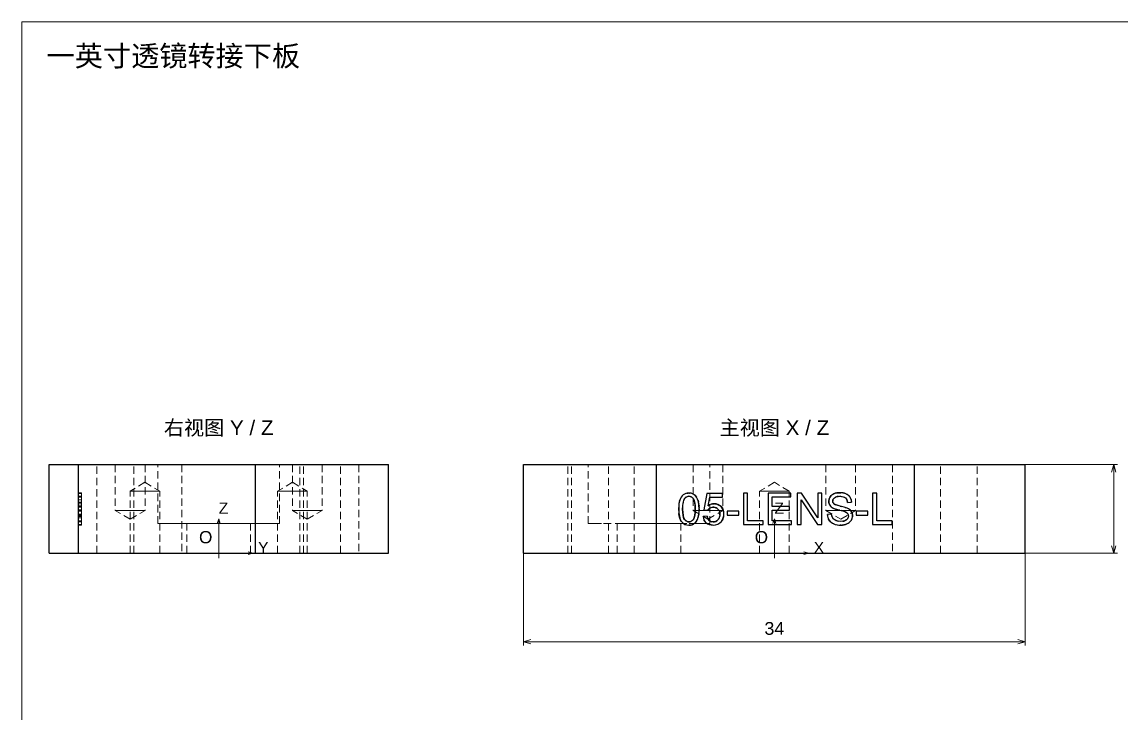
# Paper-space layout '01_三视图' of a CAD drawing. Header units: millimetres. Extents: x 8 to 450, y 8 to 289.
# Drawn here: x 8 to 231.5, y 148.5 to 289 of the extents above; entities that cross this region are included whole.
import ezdxf
from ezdxf.enums import TextEntityAlignment as Align

# ---------------------------------------------------------------- set-up
doc = ezdxf.new("R2010")
doc.units = ezdxf.units.MM
doc.linetypes.add('WP_HIDDEN', pattern=[2.3, 1.5, -0.8])
for name, color, linetype, lineweight in [('ANNOTATIONS', 7, 'CONTINUOUS', 18), ('HIDDEN', 7, 'WP_HIDDEN', 13), ('VISIBLE', 7, 'CONTINUOUS', 25)]:
    doc.layers.add(name, color=color, linetype=linetype, lineweight=lineweight)
doc.styles.add('CJK', font='Arial Unicode.ttf')

psp = doc.layouts.new('01_三视图')

# ---------------------------------------------------------------- linework, layer by layer
at = {"layer": 'ANNOTATIONS'}
for p, q in [((412, 289), (8, 289)), ((8, 289), (8, 8)), ((212, 199), (230.8, 199)), ((230, 199), (229.58, 197.5)), ((230, 181), (230, 199)), ((230, 199), (230.42, 197.5)), ((48, 188), (47.72, 187)), ((48, 181), (48, 188)), ((48, 188), (48.28, 187)), ((161, 188), (160.72, 187)), ((161, 181), (161, 188)), ((161, 188), (161.28, 187)), ((48, 180), (48, 182)), ((55, 181), (54, 181.28)), ((161, 180), (161, 182)), ((168, 181), (167, 181.28)), ((230, 181), (229.58, 182.5)), ((230, 181), (230.42, 182.5)), ((47, 181), (49, 181)), ((48, 181), (55, 181)), ((55, 181), (54, 180.72)), ((110, 181), (110, 162.2)), ((160, 181), (162, 181)), ((161, 181), (168, 181)), ((168, 181), (167, 180.72)), ((212, 181), (212, 162.2)), ((212, 181), (230.8, 181)), ((110, 163), (111.5, 163.42)), ((212, 163), (210.5, 163.42)), ((110, 163), (212, 163)), ((110, 163), (111.5, 162.58)), ((212, 163), (210.5, 162.58))]:
    psp.add_line(p, q, dxfattribs=at)
at = {"layer": 'HIDDEN'}
for points in [[(13.5, 199), (40.5, 199)], [(30.75, 199), (30.66, 199), (30.38, 199), (29.93, 199), (29.34, 199), (28.63, 199), (27.83, 199), (27, 199), (26.17, 199), (25.37, 199), (24.66, 199), (24.07, 199), (23.62, 199), (23.34, 199), (23.25, 199)], [(23.25, 199), (23.27, 199), (23.34, 199), (23.46, 199), (23.62, 199), (23.82, 199), (24.07, 199), (24.35, 199), (24.66, 199), (25, 199), (25.37, 199), (25.76, 199), (26.17, 199), (26.58, 199), (27, 199)], [(23.25, 181), (23.25, 199)], [(33.02, 199), (32.94, 199), (32.72, 199), (32.36, 199), (31.88, 199), (31.31, 199), (30.67, 199), (30, 199), (29.33, 199), (28.69, 199), (28.12, 199), (27.64, 199), (27.28, 199), (27.06, 199), (26.98, 199)], [(26.98, 199), (27, 199), (27.06, 199), (27.15, 199), (27.28, 199), (27.45, 199), (27.64, 199), (27.87, 199), (28.12, 199), (28.4, 199), (28.69, 199), (29, 199), (29.33, 199), (29.66, 199), (30, 199)], [(26.98, 199), (26.98, 189.7)], [(27, 199), (27.42, 199), (27.83, 199), (28.24, 199), (28.63, 199), (29, 199), (29.34, 199), (29.65, 199), (29.93, 199), (30.18, 199), (30.38, 199), (30.54, 199), (30.66, 199), (30.73, 199), (30.75, 199)], [(30, 199), (30.34, 199), (30.67, 199), (31, 199), (31.31, 199), (31.6, 199), (31.88, 199), (32.13, 199), (32.36, 199), (32.55, 199), (32.72, 199), (32.85, 199), (32.94, 199), (33, 199), (33.02, 199)], [(30.75, 181), (30.75, 199)], [(33.02, 199), (33.02, 189.7)], [(35.62, 199), (35.7, 199), (35.94, 199), (36.32, 199), (36.85, 199), (37.52, 199), (38.32, 199), (39.25, 199), (40.28, 199), (41.42, 199), (42.63, 199), (43.91, 199), (45.25, 199), (46.61, 199), (48, 199)], [(35.62, 187), (35.62, 199)], [(60.38, 199), (60.06, 199), (59.15, 199), (57.68, 199), (55.72, 199), (53.37, 199), (50.75, 199), (48, 199), (45.25, 199), (42.63, 199), (40.28, 199), (38.32, 199), (36.85, 199), (35.94, 199), (35.62, 199)], [(40.5, 199), (64.5, 199)], [(40.5, 199), (40.5, 181)], [(48, 199), (49.39, 199), (50.75, 199), (52.09, 199), (53.37, 199), (54.58, 199), (55.72, 199), (56.75, 199), (57.68, 199), (58.48, 199), (59.15, 199), (59.68, 199), (60.06, 199), (60.3, 199), (60.38, 199)], [(60.38, 187), (60.38, 199)], [(69.02, 199), (68.94, 199), (68.72, 199), (68.36, 199), (67.88, 199), (67.31, 199), (66.67, 199), (66, 199), (65.33, 199), (64.69, 199), (64.12, 199), (63.64, 199), (63.28, 199), (63.06, 199), (62.98, 199)], [(62.98, 199), (63, 199), (63.06, 199), (63.15, 199), (63.28, 199), (63.45, 199), (63.64, 199), (63.87, 199), (64.12, 199), (64.4, 199), (64.69, 199), (65, 199), (65.33, 199), (65.66, 199), (66, 199)], [(62.98, 199), (62.98, 189.7)], [(64.5, 199), (76.5, 199)], [(64.5, 181), (64.5, 199)], [(72.75, 199), (72.66, 199), (72.38, 199), (71.93, 199), (71.34, 199), (70.63, 199), (69.83, 199), (69, 199), (68.17, 199), (67.37, 199), (66.66, 199), (66.07, 199), (65.62, 199), (65.34, 199), (65.25, 199)], [(65.25, 199), (65.27, 199), (65.34, 199), (65.46, 199), (65.62, 199), (65.82, 199), (66.07, 199), (66.35, 199), (66.66, 199), (67, 199), (67.37, 199), (67.76, 199), (68.17, 199), (68.58, 199), (69, 199)], [(65.25, 181), (65.25, 199)], [(66, 199), (66.34, 199), (66.67, 199), (67, 199), (67.31, 199), (67.6, 199), (67.88, 199), (68.13, 199), (68.36, 199), (68.55, 199), (68.72, 199), (68.85, 199), (68.94, 199), (69, 199), (69.02, 199)], [(69, 199), (69.42, 199), (69.83, 199), (70.24, 199), (70.63, 199), (71, 199), (71.34, 199), (71.65, 199), (71.93, 199), (72.18, 199), (72.38, 199), (72.54, 199), (72.66, 199), (72.73, 199), (72.75, 199)], [(69.02, 199), (69.02, 189.7)], [(72.75, 181), (72.75, 199)], [(76.5, 199), (82.5, 199)], [(76.5, 199), (76.5, 181)], [(110, 199), (119, 199)], [(119, 199), (132.5, 199)], [(119, 181), (119, 199)], [(127.25, 199), (127.16, 199), (126.88, 199), (126.43, 199), (125.84, 199), (125.13, 199), (124.33, 199), (123.5, 199), (122.67, 199), (121.87, 199), (121.16, 199), (120.57, 199), (120.12, 199), (119.84, 199), (119.75, 199)], [(119.75, 181), (119.75, 199)], [(147.88, 199), (147.56, 199), (146.65, 199), (145.18, 199), (143.22, 199), (140.87, 199), (138.25, 199), (135.5, 199), (132.75, 199), (130.13, 199), (127.78, 199), (125.82, 199), (124.35, 199), (123.44, 199), (123.12, 199)], [(123.12, 187), (123.12, 199)], [(127.25, 181), (127.25, 199)], [(132.5, 199), (185, 199)], [(132.5, 181), (132.5, 199)], [(144.49, 199), (144.56, 199), (144.78, 199), (145.14, 199), (145.62, 199), (146.19, 199), (146.83, 199), (147.5, 199), (148.17, 199), (148.81, 199), (149.38, 199), (149.86, 199), (150.22, 199), (150.44, 199), (150.51, 199)], [(144.49, 199), (144.49, 189.7)], [(147.88, 187), (147.88, 199)], [(150.51, 199), (150.51, 189.7)], [(171.49, 199), (171.56, 199), (171.78, 199), (172.14, 199), (172.62, 199), (173.19, 199), (173.83, 199), (174.5, 199), (175.17, 199), (175.81, 199), (176.38, 199), (176.86, 199), (177.22, 199), (177.44, 199), (177.51, 199)], [(171.49, 199), (171.49, 189.7)], [(177.51, 199), (177.51, 189.7)], [(185, 199), (212, 199)], [(185, 199), (185, 181)], [(202.25, 199), (202.16, 199), (201.88, 199), (201.43, 199), (200.84, 199), (200.13, 199), (199.33, 199), (198.5, 199), (197.67, 199), (196.87, 199), (196.16, 199), (195.57, 199), (195.12, 199), (194.84, 199), (194.75, 199)], [(194.75, 181), (194.75, 199)], [(202.25, 181), (202.25, 199)], [(33, 195.41), (29.98, 193.6)], [(33, 195.41), (36.02, 193.6)], [(63, 195.41), (59.98, 193.6)], [(63, 195.41), (66.02, 193.6)], [(161, 195.41), (157.99, 193.6)], [(164.01, 193.6), (161, 195.41)], [(19.5, 193.07), (19.5, 193.24), (19.5, 193.3)], [(19.5, 193.3), (19.5, 193.25), (19.5, 193.08)], [(19.5, 193.3), (20.1, 193.3)], [(19.5, 193.01), (19.5, 193.17), (19.5, 193.22)], [(19.5, 193.22), (19.5, 193.19), (19.5, 193.12), (19.5, 193.01), (19.5, 192.84)], [(19.5, 193.22), (20.1, 193.22)], [(19.5, 193.19), (19.5, 186.81)], [(19.5, 187.56), (19.5, 193.19)], [(19.5, 192.44), (19.5, 193.19)], [(19.5, 193.19), (19.5, 188.18)], [(19.5, 193.19), (20.1, 193.19)], [(19.5, 192.36), (19.5, 193.1)], [(19.5, 193.1), (19.5, 189.83)], [(19.5, 193.1), (20.1, 193.1)], [(19.5, 193.08), (19.5, 192.82), (19.5, 192.44)], [(19.5, 192.4), (19.5, 192.79), (19.5, 193.07)], [(19.5, 192.41), (19.5, 192.76), (19.5, 193.01)], [(19.5, 192.84), (19.5, 192.63), (19.5, 192.39), (19.5, 192.1), (19.5, 191.78)], [(19.5, 192.57), (19.5, 192.54), (19.5, 192.44), (19.5, 192.28), (19.5, 192.05)], [(19.5, 192.57), (20.1, 192.57)], [(19.5, 192.11), (19.5, 192.31), (19.5, 192.45), (19.5, 192.54), (19.5, 192.57)], [(19.5, 192.27), (19.5, 192.4), (19.5, 192.49), (19.5, 192.54), (19.5, 192.56)], [(19.5, 192.56), (19.5, 192.54), (19.5, 192.48), (19.5, 192.38), (19.5, 192.25)], [(19.5, 192.56), (20.1, 192.56)], [(19.5, 190.48), (19.5, 192.44)], [(19.5, 192.44), (19.5, 192.01), (19.5, 191.54)], [(19.5, 192.44), (20.1, 192.44)], [(19.5, 191.46), (19.5, 191.98), (19.5, 192.41)], [(19.5, 191.39), (19.5, 191.92), (19.5, 192.4)], [(19.5, 190.64), (19.5, 192.36)], [(19.5, 192.36), (20.1, 192.36)], [(19.5, 191.6), (19.5, 191.97), (19.5, 192.27)], [(19.5, 192.25), (19.5, 192.07), (19.5, 191.86), (19.5, 191.61), (19.5, 191.33)], [(20.1, 193.08), (20.1, 193.25), (20.1, 193.3)], [(20.1, 193.3), (20.1, 193.24), (20.1, 193.07)], [(20.1, 192.84), (20.1, 193.01), (20.1, 193.12), (20.1, 193.19), (20.1, 193.22)], [(20.1, 193.22), (20.1, 193.17), (20.1, 193.01)], [(20.1, 186.81), (20.1, 193.19)], [(20.1, 193.19), (20.1, 187.56)], [(20.1, 193.19), (20.1, 192.44)], [(20.1, 193.19), (20.1, 188.18)], [(20.1, 189.83), (20.1, 193.1)], [(20.1, 193.1), (20.1, 192.36)], [(20.1, 192.44), (20.1, 192.81), (20.1, 193.08)], [(20.1, 193.07), (20.1, 192.79), (20.1, 192.4)], [(20.1, 193.01), (20.1, 192.76), (20.1, 192.41)], [(20.1, 191.78), (20.1, 192.1), (20.1, 192.39), (20.1, 192.64), (20.1, 192.84)], [(20.1, 192.05), (20.1, 192.28), (20.1, 192.44), (20.1, 192.54), (20.1, 192.57)], [(20.1, 192.57), (20.1, 192.54), (20.1, 192.45), (20.1, 192.31), (20.1, 192.11)], [(20.1, 192.25), (20.1, 192.38), (20.1, 192.48), (20.1, 192.54), (20.1, 192.56)], [(20.1, 192.56), (20.1, 192.54), (20.1, 192.49), (20.1, 192.4), (20.1, 192.27)], [(20.1, 192.44), (20.1, 190.48)], [(20.1, 191.54), (20.1, 192.01), (20.1, 192.44)], [(20.1, 192.41), (20.1, 191.98), (20.1, 191.46)], [(20.1, 192.4), (20.1, 191.93), (20.1, 191.39)], [(20.1, 192.36), (20.1, 190.64)], [(20.1, 192.27), (20.1, 191.97), (20.1, 191.6)], [(20.1, 191.33), (20.1, 191.62), (20.1, 191.86), (20.1, 192.07), (20.1, 192.25)], [(29.98, 193.6), (30, 193.6), (30.06, 193.6), (30.15, 193.6), (30.28, 193.6), (30.45, 193.6), (30.64, 193.6), (30.87, 193.6), (31.12, 193.6), (31.4, 193.6), (31.69, 193.6), (32, 193.6), (32.33, 193.6), (32.66, 193.6), (33, 193.6)], [(29.98, 181), (29.98, 193.6)], [(36.02, 193.6), (35.94, 193.6), (35.72, 193.6), (35.36, 193.6), (34.88, 193.6), (34.31, 193.6), (33.67, 193.6), (33, 193.6), (32.33, 193.6), (31.69, 193.6), (31.12, 193.6), (30.64, 193.6), (30.28, 193.6), (30.06, 193.6), (29.98, 193.6)], [(33, 193.6), (33.34, 193.6), (33.67, 193.6), (34, 193.6), (34.31, 193.6), (34.6, 193.6), (34.88, 193.6), (35.13, 193.6), (35.36, 193.6), (35.55, 193.6), (35.72, 193.6), (35.85, 193.6), (35.94, 193.6), (36, 193.6), (36.02, 193.6)], [(36.02, 181), (36.02, 193.6)], [(66.02, 193.6), (65.94, 193.6), (65.72, 193.6), (65.36, 193.6), (64.88, 193.6), (64.31, 193.6), (63.67, 193.6), (63, 193.6), (62.33, 193.6), (61.69, 193.6), (61.12, 193.6), (60.64, 193.6), (60.28, 193.6), (60.06, 193.6), (59.98, 193.6)], [(59.98, 193.6), (60, 193.6), (60.06, 193.6), (60.15, 193.6), (60.28, 193.6), (60.45, 193.6), (60.64, 193.6), (60.87, 193.6), (61.12, 193.6), (61.4, 193.6), (61.69, 193.6), (62, 193.6), (62.33, 193.6), (62.66, 193.6), (63, 193.6)], [(59.98, 181), (59.98, 193.6)], [(63, 193.6), (63.34, 193.6), (63.67, 193.6), (64, 193.6), (64.31, 193.6), (64.6, 193.6), (64.88, 193.6), (65.13, 193.6), (65.36, 193.6), (65.55, 193.6), (65.72, 193.6), (65.85, 193.6), (65.94, 193.6), (66, 193.6), (66.02, 193.6)], [(66.02, 181), (66.02, 193.6)], [(141.82, 191.9), (142.04, 192.36)], [(142.06, 192.38), (142.25, 192.63), (142.47, 192.84)], [(142.47, 192.84), (142.8, 193.05), (143.19, 193.18)], [(143.38, 192.54), (143.08, 192.43), (142.82, 192.21)], [(143.35, 193.2), (143.42, 193.21)], [(143.5, 193.21), (143.62, 193.22)], [(143.62, 193.22), (143.76, 193.21)], [(143.78, 193.21), (143.87, 193.2)], [(144.46, 192.15), (144.17, 192.4), (144.02, 192.49), (143.85, 192.54)], [(143.87, 193.2), (144.21, 193.14), (144.52, 193.01)], [(144.52, 193.01), (144.72, 192.89)], [(144.77, 192.85), (144.98, 192.65)], [(145.16, 192.41), (145.41, 191.94)], [(164.01, 193.6), (163.94, 193.6), (163.72, 193.6), (163.36, 193.6), (162.88, 193.6), (162.31, 193.6), (161.67, 193.6), (161, 193.6), (160.33, 193.6), (159.69, 193.6), (159.12, 193.6), (158.64, 193.6), (158.28, 193.6), (158.06, 193.6), (157.99, 193.6)], [(157.99, 181), (157.99, 193.6)], [(164.01, 181), (164.01, 193.6)], [(172.58, 192.75), (172.9, 192.98)], [(172.98, 193.02), (173.12, 193.08)], [(173.21, 192.27), (173.01, 192.07)], [(173.43, 192.41), (173.21, 192.27)], [(173.78, 192.51), (173.51, 192.44)], [(174.33, 192.56), (174.02, 192.54)], [(175.44, 192.25), (175.26, 192.37), (175.04, 192.46), (174.79, 192.52), (174.51, 192.55)], [(174.53, 193.29), (174.94, 193.25)], [(175.02, 193.23), (175.54, 193.07)], [(175.8, 191.7), (175.66, 192.01), (175.44, 192.25)], [(175.54, 193.07), (175.66, 193.02)], [(175.77, 192.96), (176.13, 192.7)], [(176.13, 192.7), (176.38, 192.4)], [(176.38, 192.4), (176.57, 192.03)], [(19.5, 189.96), (19.5, 190.61), (19.5, 191.2), (19.5, 191.71), (19.5, 191.93), (19.5, 192.11)], [(19.5, 192.05), (19.5, 191.88), (19.5, 191.68), (19.5, 191.19), (19.5, 190.6), (19.5, 189.96)], [(19.5, 186.81), (19.5, 191.82)], [(19.5, 191.82), (20.1, 191.82)], [(19.5, 191.78), (19.5, 191.39), (19.5, 190.95), (19.5, 190.47), (19.5, 189.96)], [(19.5, 191.03), (19.5, 191.28), (19.5, 191.6)], [(19.5, 191.54), (19.5, 191.12), (19.5, 190.75)], [(19.5, 189.96), (19.5, 190.39), (19.5, 190.79), (19.5, 191.15), (19.5, 191.46)], [(19.5, 191.33), (19.5, 191.39)], [(19.5, 191.39), (20.1, 191.39)], [(19.5, 191.33), (20.1, 191.33)], [(19.5, 190.46), (19.5, 190.71), (19.5, 190.9), (19.5, 191), (19.5, 191.04)], [(19.5, 191.04), (19.5, 191.02), (19.5, 190.94), (19.5, 190.81), (19.5, 190.64)], [(19.5, 191.04), (20.1, 191.04)], [(19.5, 190.58), (19.5, 191.03)], [(19.5, 190.75), (19.5, 190.42), (19.5, 190.15)], [(19.5, 190.64), (20.1, 190.64)], [(19.5, 190.17), (19.5, 190.58)], [(19.5, 189.73), (19.5, 190.48)], [(19.5, 190.48), (20.1, 190.48)], [(19.5, 188.97), (19.5, 189.4), (19.5, 189.79), (19.5, 190.15), (19.5, 190.46)], [(19.5, 190.18), (19.5, 190.31), (19.5, 190.35)], [(19.5, 190.35), (19.5, 190.32), (19.5, 190.25), (19.5, 190.13), (19.5, 189.96)], [(19.5, 190.35), (20.1, 190.35)], [(19.5, 189.73), (19.5, 189.98), (19.5, 190.18)], [(19.5, 189.52), (19.5, 189.88), (19.5, 190.17)], [(19.5, 190.15), (19.5, 189.75)], [(20.1, 192.11), (20.1, 191.95), (20.1, 191.76), (20.1, 191.53), (20.1, 191.28), (20.1, 191), (20.1, 190.68), (20.1, 190.33), (20.1, 189.96)], [(20.1, 189.96), (20.1, 190.33), (20.1, 190.68), (20.1, 190.99), (20.1, 191.27), (20.1, 191.51), (20.1, 191.73), (20.1, 191.9), (20.1, 192.05)], [(20.1, 186.81), (20.1, 191.82)], [(20.1, 189.96), (20.1, 190.49), (20.1, 190.98), (20.1, 191.41), (20.1, 191.78)], [(20.1, 191.6), (20.1, 191.28), (20.1, 191.03)], [(20.1, 190.75), (20.1, 191.12), (20.1, 191.54)], [(20.1, 191.46), (20.1, 191.16), (20.1, 190.81), (20.1, 190.41), (20.1, 189.96)], [(20.1, 191.39), (20.1, 191.33)], [(20.1, 190.64), (20.1, 190.82), (20.1, 190.94), (20.1, 191.02), (20.1, 191.04)], [(20.1, 191.04), (20.1, 191), (20.1, 190.9), (20.1, 190.71), (20.1, 190.46)], [(20.1, 191.03), (20.1, 190.58)], [(20.1, 190.15), (20.1, 190.42), (20.1, 190.75)], [(20.1, 190.58), (20.1, 190.17)], [(20.1, 190.48), (20.1, 189.73)], [(20.1, 190.46), (20.1, 190.15), (20.1, 189.8), (20.1, 189.41), (20.1, 188.97)], [(20.1, 189.96), (20.1, 190.13), (20.1, 190.25), (20.1, 190.32), (20.1, 190.35)], [(20.1, 190.35), (20.1, 190.31), (20.1, 190.18)], [(20.1, 190.18), (20.1, 189.98), (20.1, 189.73)], [(20.1, 190.17), (20.1, 189.88), (20.1, 189.52)], [(20.1, 189.75), (20.1, 190.15)], [(141.55, 190.3), (141.63, 191.18)], [(141.64, 191.26), (141.74, 191.66)], [(142.44, 191.23), (142.38, 190.8), (142.35, 190.32)], [(142.64, 191.92), (142.54, 191.66), (142.46, 191.36)], [(145.41, 191.94), (145.49, 191.7)], [(145.59, 191.34), (145.64, 191.06)], [(145.65, 190.97), (145.68, 190.71)], [(145.68, 190.59), (145.69, 190.56)], [(145.69, 190.56), (145.7, 190.3)], [(145.7, 190.12), (145.7, 189.96)], [(147.75, 190.11), (147.59, 189.98)], [(147.75, 190.77), (148, 190.89), (148.25, 190.98)], [(148.42, 190.34), (148.2, 190.31)], [(148.71, 190.34), (148.66, 190.34)], [(148.75, 191.04), (148.87, 191.04)], [(149.98, 190.62), (150.16, 190.46)], [(172.06, 191.73), (172.1, 191.96), (172.18, 192.18)], [(172.19, 190.89), (172.08, 191.22)], [(172.59, 190.39), (172.41, 190.56), (172.27, 190.75)], [(172.69, 190.31), (172.6, 190.38)], [(172.86, 191.6), (172.88, 191.41), (172.94, 191.25)], [(173.01, 192.07), (172.89, 191.83)], [(173.24, 190.03), (172.95, 190.15)], [(173.43, 190.85), (173.84, 190.71), (174.38, 190.58)], [(174.74, 190.49), (175.41, 190.31)], [(175.48, 190.29), (175.79, 190.17)], [(175.79, 190.17), (176.06, 190.03), (176.29, 189.87)], [(176.58, 192), (176.6, 191.94)], [(176.63, 191.81), (176.65, 191.76)], [(176.65, 191.76), (176.65, 191.73)], [(19.5, 189.96), (19.5, 189.2), (19.5, 188.5), (19.5, 187.87), (19.5, 187.6), (19.5, 187.36)], [(19.5, 188.14), (19.5, 188.53), (19.5, 188.97), (19.5, 189.44), (19.5, 189.96)], [(19.5, 189.96), (19.5, 189.75), (19.5, 189.5), (19.5, 189.22), (19.5, 188.9)], [(19.5, 187.86), (19.5, 188.03), (19.5, 188.23), (19.5, 188.73), (19.5, 189.31), (19.5, 189.96)], [(19.5, 189.96), (19.5, 189.31), (19.5, 188.73), (19.5, 188.24), (19.5, 188.03), (19.5, 187.87)], [(19.5, 189.83), (19.5, 189.73)], [(19.5, 189.83), (20.1, 189.83)], [(19.5, 189.75), (19.5, 189.58), (19.5, 189.44)], [(19.5, 187.56), (19.5, 189.73)], [(19.5, 189.73), (20.1, 189.73)], [(19.5, 189.73), (20.1, 189.73)], [(19.5, 188.61), (19.5, 189.09), (19.5, 189.52)], [(19.5, 189.51), (19.5, 188.72)], [(19.5, 189.51), (20.1, 189.51)], [(19.5, 189.44), (19.5, 189.27), (19.5, 189.07)], [(19.5, 189.07), (19.5, 188.82), (19.5, 188.54)], [(19.5, 187.47), (19.5, 187.81), (19.5, 188.17), (19.5, 188.97)], [(19.5, 188.14), (19.5, 188.5), (19.5, 188.93)], [(19.5, 188.93), (19.5, 188.86)], [(19.5, 188.93), (20.1, 188.93)], [(19.5, 188.9), (19.5, 188.57), (19.5, 188.27), (19.5, 188), (19.5, 187.77)], [(19.5, 188.86), (19.5, 188.25), (19.5, 187.71)], [(19.5, 188.86), (20.1, 188.86)], [(19.5, 188.72), (20.1, 188.72)], [(19.5, 187.65), (19.5, 188.12), (19.5, 188.61)], [(19.5, 187.65), (19.5, 187.82), (19.5, 188.03), (19.5, 188.27), (19.5, 188.55)], [(19.5, 188.55), (19.5, 188.48)], [(19.5, 188.55), (20.1, 188.55)], [(19.5, 188.54), (19.5, 188)], [(19.5, 188.48), (19.5, 188.1), (19.5, 187.76), (19.5, 187.45), (19.5, 187.19)], [(19.5, 188.48), (20.1, 188.48)], [(19.5, 188.18), (20.1, 188.18)], [(19.5, 187.08), (19.5, 187.29), (19.5, 187.54), (19.5, 187.82), (19.5, 188.14)], [(19.5, 187.65), (19.5, 187.86), (19.5, 188.14)], [(19.5, 188), (19.5, 187.77), (19.5, 187.6)], [(19.5, 187.87), (19.5, 187.64), (19.5, 187.48), (19.5, 187.38), (19.5, 187.34)], [(19.5, 187.34), (19.5, 187.38), (19.5, 187.48), (19.5, 187.64), (19.5, 187.86)], [(19.5, 187.77), (19.5, 187.58), (19.5, 187.45), (19.5, 187.37), (19.5, 187.34)], [(20.1, 189.96), (20.1, 189.42), (20.1, 188.94), (20.1, 188.52), (20.1, 188.14)], [(20.1, 187.36), (20.1, 187.58), (20.1, 187.82), (20.1, 188.1), (20.1, 188.41), (20.1, 188.75), (20.1, 189.12), (20.1, 189.52), (20.1, 189.96)], [(20.1, 188.9), (20.1, 189.22), (20.1, 189.5), (20.1, 189.75), (20.1, 189.96)], [(20.1, 189.96), (20.1, 189.58), (20.1, 189.24), (20.1, 188.93), (20.1, 188.65), (20.1, 188.4), (20.1, 188.19), (20.1, 188.01), (20.1, 187.86)], [(20.1, 187.87), (20.1, 188.01), (20.1, 188.19), (20.1, 188.41), (20.1, 188.65), (20.1, 188.93), (20.1, 189.24), (20.1, 189.58), (20.1, 189.96)], [(20.1, 189.73), (20.1, 189.83)], [(20.1, 189.44), (20.1, 189.57), (20.1, 189.75)], [(20.1, 189.73), (20.1, 187.56)], [(20.1, 189.52), (20.1, 189.1), (20.1, 188.61)], [(20.1, 188.72), (20.1, 189.51)], [(20.1, 189.07), (20.1, 189.27), (20.1, 189.44)], [(20.1, 188.54), (20.1, 188.82), (20.1, 189.07)], [(20.1, 188.97), (20.1, 188.16), (20.1, 187.47)], [(20.1, 188.93), (20.1, 188.49), (20.1, 188.14)], [(20.1, 188.86), (20.1, 188.93)], [(20.1, 187.77), (20.1, 188), (20.1, 188.27), (20.1, 188.57), (20.1, 188.9)], [(20.1, 187.71), (20.1, 188.25), (20.1, 188.86)], [(20.1, 188.61), (20.1, 187.65)], [(20.1, 188.55), (20.1, 188.27), (20.1, 188.02), (20.1, 187.82), (20.1, 187.65)], [(20.1, 188.48), (20.1, 188.55)], [(20.1, 188), (20.1, 188.54)], [(20.1, 187.19), (20.1, 187.45), (20.1, 187.75), (20.1, 188.1), (20.1, 188.48)], [(20.1, 188.14), (20.1, 187.82), (20.1, 187.53), (20.1, 187.28), (20.1, 187.08)], [(20.1, 188.14), (20.1, 187.87), (20.1, 187.65)], [(20.1, 187.6), (20.1, 187.77), (20.1, 188)], [(20.1, 187.34), (20.1, 187.38), (20.1, 187.47), (20.1, 187.64), (20.1, 187.87)], [(20.1, 187.86), (20.1, 187.64), (20.1, 187.47), (20.1, 187.38), (20.1, 187.34)], [(20.1, 187.34), (20.1, 187.37), (20.1, 187.45), (20.1, 187.58), (20.1, 187.77)], [(33.02, 189.7), (32.94, 189.7), (32.72, 189.7), (32.36, 189.7), (31.88, 189.7), (31.31, 189.7), (30.67, 189.7), (30, 189.7), (29.33, 189.7), (28.69, 189.7), (28.12, 189.7), (27.64, 189.7), (27.28, 189.7), (27.06, 189.7), (26.98, 189.7)], [(26.98, 189.7), (27, 189.7), (27.06, 189.7), (27.15, 189.7), (27.28, 189.7), (27.45, 189.7), (27.64, 189.7), (27.87, 189.7), (28.12, 189.7), (28.4, 189.7), (28.69, 189.7), (29, 189.7), (29.33, 189.7), (29.66, 189.7), (30, 189.7)], [(30, 187.89), (26.98, 189.7)], [(30, 189.7), (30.34, 189.7), (30.67, 189.7), (31, 189.7), (31.31, 189.7), (31.6, 189.7), (31.88, 189.7), (32.13, 189.7), (32.36, 189.7), (32.55, 189.7), (32.72, 189.7), (32.85, 189.7), (32.94, 189.7), (33, 189.7), (33.02, 189.7)], [(30, 187.89), (33.02, 189.7)], [(69.02, 189.7), (68.94, 189.7), (68.72, 189.7), (68.36, 189.7), (67.88, 189.7), (67.31, 189.7), (66.67, 189.7), (66, 189.7), (65.33, 189.7), (64.69, 189.7), (64.12, 189.7), (63.64, 189.7), (63.28, 189.7), (63.06, 189.7), (62.98, 189.7)], [(62.98, 189.7), (63, 189.7), (63.06, 189.7), (63.15, 189.7), (63.28, 189.7), (63.45, 189.7), (63.64, 189.7), (63.87, 189.7), (64.12, 189.7), (64.4, 189.7), (64.69, 189.7), (65, 189.7), (65.33, 189.7), (65.66, 189.7), (66, 189.7)], [(66, 187.89), (62.98, 189.7)], [(66, 189.7), (66.34, 189.7), (66.67, 189.7), (67, 189.7), (67.31, 189.7), (67.6, 189.7), (67.88, 189.7), (68.13, 189.7), (68.36, 189.7), (68.55, 189.7), (68.72, 189.7), (68.85, 189.7), (68.94, 189.7), (69, 189.7), (69.02, 189.7)], [(66, 187.89), (69.02, 189.7)], [(141.59, 189.07), (141.54, 189.7)], [(142.79, 187.77), (143.07, 187.51), (143.22, 187.43), (143.38, 187.37)], [(143.86, 187.37), (144.02, 187.43), (144.18, 187.51), (144.46, 187.77)], [(144.49, 189.7), (144.56, 189.7), (144.78, 189.7), (145.14, 189.7), (145.62, 189.7), (146.19, 189.7), (146.83, 189.7), (147.5, 189.7), (148.17, 189.7), (148.81, 189.7), (149.38, 189.7), (149.86, 189.7), (150.22, 189.7), (150.44, 189.7), (150.51, 189.7)], [(144.49, 189.7), (147.5, 187.89)], [(145.47, 188.14), (145.37, 187.89)], [(145.6, 188.65), (145.51, 188.26)], [(145.67, 189.2), (145.62, 188.79)], [(145.7, 189.67), (145.67, 189.2)], [(146.67, 187.81), (146.56, 188.13), (146.5, 188.48)], [(147.52, 189.91), (147.37, 189.73)], [(147.38, 188.3), (147.46, 188.05), (147.58, 187.84)], [(147.5, 187.89), (150.51, 189.7)], [(149.51, 187.77), (149.67, 187.98), (149.78, 188.22), (149.86, 188.49), (149.9, 188.78)], [(149.89, 189.15), (149.84, 189.38), (149.77, 189.6), (149.66, 189.79), (149.52, 189.96)], [(150.61, 189.74), (150.7, 189.37), (150.73, 188.97)], [(150.73, 188.97), (150.72, 188.69), (150.67, 188.41)], [(171.49, 189.7), (171.56, 189.7), (171.78, 189.7), (172.14, 189.7), (172.62, 189.7), (173.19, 189.7), (173.83, 189.7), (174.5, 189.7), (175.17, 189.7), (175.81, 189.7), (176.38, 189.7), (176.86, 189.7), (177.22, 189.7), (177.44, 189.7), (177.51, 189.7)], [(171.49, 189.7), (174.5, 187.89)], [(172.02, 187.95), (171.92, 188.19), (171.85, 188.45)], [(172.03, 187.92), (172.03, 187.93)], [(172.6, 188.93), (172.64, 188.7)], [(172.67, 188.58), (172.7, 188.46)], [(172.71, 188.45), (172.72, 188.43)], [(172.72, 188.42), (172.74, 188.37)], [(173.03, 187.95), (173.07, 187.91)], [(173.09, 187.89), (173.12, 187.87)], [(173.12, 187.87), (173.13, 187.86)], [(173.17, 187.83), (173.5, 187.65)], [(174.6, 189.65), (174.34, 189.72)], [(174.5, 187.89), (177.51, 189.7)], [(175.23, 189.47), (174.77, 189.61)], [(175.48, 189.37), (175.32, 189.44)], [(175.34, 187.6), (175.63, 187.75)], [(175.68, 189.26), (175.62, 189.3)], [(175.66, 187.77), (175.67, 187.78)], [(175.82, 189.15), (175.8, 189.17)], [(176, 188.9), (175.89, 189.07)], [(175.95, 188.1), (175.99, 188.17)], [(176.02, 188.25), (176.07, 188.54)], [(176.06, 188.66), (176.05, 188.74)], [(176.33, 189.84), (176.62, 189.52)], [(176.62, 189.52), (176.79, 189.17)], [(176.85, 188.26), (176.76, 187.98)], [(176.82, 189.07), (176.87, 188.87)], [(176.87, 188.41), (176.85, 188.3)], [(19.5, 187.71), (19.5, 187.47), (19.5, 187.27), (19.5, 187.09), (19.5, 186.95)], [(19.5, 187.34), (19.5, 187.36), (19.5, 187.42), (19.5, 187.51), (19.5, 187.65)], [(19.5, 186.95), (19.5, 187.25), (19.5, 187.65)], [(19.5, 187.46), (19.5, 187.5), (19.5, 187.65)], [(19.5, 187.6), (19.5, 187.49), (19.5, 187.46)], [(19.5, 186.81), (19.5, 187.56)], [(19.5, 187.56), (20.1, 187.56)], [(19.5, 186.7), (19.5, 186.75), (19.5, 186.89), (19.5, 187.14), (19.5, 187.47)], [(19.5, 187.46), (20.1, 187.46)], [(19.5, 187.36), (19.5, 187.07), (19.5, 186.86), (19.5, 186.74), (19.5, 186.7)], [(19.5, 187.34), (20.1, 187.34)], [(19.5, 187.19), (19.5, 186.97), (19.5, 186.82), (19.5, 186.73), (19.5, 186.7)], [(19.5, 186.7), (19.5, 186.72), (19.5, 186.79), (19.5, 186.91), (19.5, 187.08)], [(19.5, 186.95), (19.5, 186.84), (19.5, 186.76), (19.5, 186.72), (19.5, 186.7)], [(19.5, 186.7), (19.5, 186.72), (19.5, 186.76), (19.5, 186.84), (19.5, 186.95)], [(19.5, 186.81), (20.1, 186.81)], [(19.5, 186.7), (20.1, 186.7)], [(20.1, 186.95), (20.1, 187.09), (20.1, 187.27), (20.1, 187.47), (20.1, 187.71)], [(20.1, 187.65), (20.1, 187.51), (20.1, 187.42), (20.1, 187.36), (20.1, 187.34)], [(20.1, 187.65), (20.1, 187.5), (20.1, 187.46)], [(20.1, 187.65), (20.1, 187.25), (20.1, 186.95)], [(20.1, 187.46), (20.1, 187.49), (20.1, 187.6)], [(20.1, 187.56), (20.1, 186.81)], [(20.1, 187.47), (20.1, 187.14), (20.1, 186.89), (20.1, 186.75), (20.1, 186.7)], [(20.1, 186.7), (20.1, 186.74), (20.1, 186.87), (20.1, 187.07), (20.1, 187.36)], [(20.1, 186.7), (20.1, 186.73), (20.1, 186.82), (20.1, 186.97), (20.1, 187.19)], [(20.1, 187.08), (20.1, 186.91), (20.1, 186.79), (20.1, 186.72), (20.1, 186.7)], [(20.1, 186.95), (20.1, 186.84), (20.1, 186.76), (20.1, 186.72), (20.1, 186.7)], [(20.1, 186.7), (20.1, 186.72), (20.1, 186.76), (20.1, 186.84), (20.1, 186.95)], [(35.62, 187), (35.7, 187), (35.94, 187), (36.32, 187), (36.85, 187), (37.52, 187), (38.32, 187), (39.25, 187), (40.28, 187), (41.42, 187), (42.63, 187), (43.91, 187), (45.25, 187), (46.61, 187), (48, 187)], [(60.38, 187), (60.06, 187), (59.15, 187), (57.68, 187), (55.72, 187), (53.37, 187), (50.75, 187), (48, 187), (45.25, 187), (42.63, 187), (40.28, 187), (38.32, 187), (36.85, 187), (35.94, 187), (35.62, 187)], [(54.45, 187), (54.29, 187), (53.81, 187), (53.04, 187), (52.02, 187), (50.8, 187), (49.44, 187), (48, 187), (46.56, 187), (45.2, 187), (43.98, 187), (42.96, 187), (42.19, 187), (41.71, 187), (41.55, 187)], [(41.55, 187), (41.59, 187), (41.71, 187), (41.91, 187), (42.19, 187), (42.54, 187), (42.96, 187), (43.44, 187), (43.98, 187), (44.57, 187), (45.2, 187), (45.87, 187), (46.56, 187), (47.28, 187), (48, 187)], [(41.55, 181), (41.55, 187)], [(48, 187), (49.39, 187), (50.75, 187), (52.09, 187), (53.37, 187), (54.58, 187), (55.72, 187), (56.75, 187), (57.68, 187), (58.48, 187), (59.15, 187), (59.68, 187), (60.06, 187), (60.3, 187), (60.38, 187)], [(48, 187), (48.72, 187), (49.44, 187), (50.13, 187), (50.8, 187), (51.43, 187), (52.02, 187), (52.56, 187), (53.04, 187), (53.46, 187), (53.81, 187), (54.09, 187), (54.29, 187), (54.41, 187), (54.45, 187)], [(54.45, 181), (54.45, 187)], [(147.88, 187), (147.56, 187), (146.65, 187), (145.18, 187), (143.22, 187), (140.87, 187), (138.25, 187), (135.5, 187), (132.75, 187), (130.13, 187), (127.78, 187), (125.82, 187), (124.35, 187), (123.44, 187), (123.12, 187)], [(141.95, 187), (141.79, 187), (141.31, 187), (140.54, 187), (139.52, 187), (138.3, 187), (136.94, 187), (135.5, 187), (134.06, 187), (132.7, 187), (131.48, 187), (130.46, 187), (129.69, 187), (129.21, 187), (129.05, 187)], [(129.05, 181), (129.05, 187)], [(141.95, 181), (141.95, 187)], [(142.17, 187.36), (142.1, 187.46)], [(143.62, 186.7), (143.19, 186.74), (142.8, 186.87), (142.46, 187.07), (142.17, 187.36)], [(143.98, 186.73), (143.88, 186.71)], [(144.59, 186.94), (144.3, 186.81), (143.98, 186.73)], [(145.07, 187.37), (144.78, 187.08)], [(147.32, 187.04), (147.13, 187.19)], [(148.22, 187.39), (148.55, 187.34)], [(148.55, 186.7), (148.43, 186.7)], [(150.23, 187.47), (149.89, 187.14), (149.5, 186.89), (149.05, 186.75), (148.55, 186.7)], [(172.37, 187.44), (172.31, 187.5)], [(172.75, 187.12), (172.57, 187.25)], [(173.68, 186.77), (173.36, 186.85), (173.07, 186.95)], [(174.38, 186.7), (173.74, 186.76)], [(173.99, 187.5), (174.48, 187.46)], [(174.48, 187.46), (174.92, 187.49)], [(174.69, 186.7), (174.52, 186.7)], [(174.96, 187.5), (175, 187.51)], [(175.07, 187.52), (175.1, 187.53)], [(175.15, 186.76), (175.15, 186.76)], [(175.75, 186.95), (175.47, 186.84)], [(176.18, 187.21), (175.95, 187.05)], [(13.5, 181), (40.5, 181)], [(30.75, 181), (30.66, 181), (30.38, 181), (29.93, 181), (29.34, 181), (28.63, 181), (27.83, 181), (27, 181), (26.17, 181), (25.37, 181), (24.66, 181), (24.07, 181), (23.62, 181), (23.34, 181), (23.25, 181)], [(23.25, 181), (23.27, 181), (23.34, 181), (23.46, 181), (23.62, 181), (23.82, 181), (24.07, 181), (24.35, 181), (24.66, 181), (25, 181), (25.37, 181), (25.76, 181), (26.17, 181), (26.58, 181), (27, 181)], [(27, 181), (27.42, 181), (27.83, 181), (28.24, 181), (28.63, 181), (29, 181), (29.34, 181), (29.65, 181), (29.93, 181), (30.18, 181), (30.38, 181), (30.54, 181), (30.66, 181), (30.73, 181), (30.75, 181)], [(29.98, 181), (30, 181), (30.06, 181), (30.15, 181), (30.28, 181), (30.45, 181), (30.64, 181), (30.87, 181), (31.12, 181), (31.4, 181), (31.69, 181), (32, 181), (32.33, 181), (32.66, 181), (33, 181)], [(36.02, 181), (35.94, 181), (35.72, 181), (35.36, 181), (34.88, 181), (34.31, 181), (33.67, 181), (33, 181), (32.33, 181), (31.69, 181), (31.12, 181), (30.64, 181), (30.28, 181), (30.06, 181), (29.98, 181)], [(33, 181), (33.34, 181), (33.67, 181), (34, 181), (34.31, 181), (34.6, 181), (34.88, 181), (35.13, 181), (35.36, 181), (35.55, 181), (35.72, 181), (35.85, 181), (35.94, 181), (36, 181), (36.02, 181)], [(40.5, 181), (64.5, 181)], [(54.45, 181), (54.29, 181), (53.81, 181), (53.04, 181), (52.02, 181), (50.8, 181), (49.44, 181), (48, 181), (46.56, 181), (45.2, 181), (43.98, 181), (42.96, 181), (42.19, 181), (41.71, 181), (41.55, 181)], [(41.55, 181), (41.59, 181), (41.71, 181), (41.91, 181), (42.19, 181), (42.54, 181), (42.96, 181), (43.44, 181), (43.98, 181), (44.57, 181), (45.2, 181), (45.87, 181), (46.56, 181), (47.28, 181), (48, 181)], [(48, 181), (48.72, 181), (49.44, 181), (50.13, 181), (50.8, 181), (51.43, 181), (52.02, 181), (52.56, 181), (53.04, 181), (53.46, 181), (53.81, 181), (54.09, 181), (54.29, 181), (54.41, 181), (54.45, 181)], [(66.02, 181), (65.94, 181), (65.72, 181), (65.36, 181), (64.88, 181), (64.31, 181), (63.67, 181), (63, 181), (62.33, 181), (61.69, 181), (61.12, 181), (60.64, 181), (60.28, 181), (60.06, 181), (59.98, 181)], [(59.98, 181), (60, 181), (60.06, 181), (60.15, 181), (60.28, 181), (60.45, 181), (60.64, 181), (60.87, 181), (61.12, 181), (61.4, 181), (61.69, 181), (62, 181), (62.33, 181), (62.66, 181), (63, 181)], [(63, 181), (63.34, 181), (63.67, 181), (64, 181), (64.31, 181), (64.6, 181), (64.88, 181), (65.13, 181), (65.36, 181), (65.55, 181), (65.72, 181), (65.85, 181), (65.94, 181), (66, 181), (66.02, 181)], [(64.5, 181), (76.5, 181)], [(72.75, 181), (72.66, 181), (72.38, 181), (71.93, 181), (71.34, 181), (70.63, 181), (69.83, 181), (69, 181), (68.17, 181), (67.37, 181), (66.66, 181), (66.07, 181), (65.62, 181), (65.34, 181), (65.25, 181)], [(65.25, 181), (65.27, 181), (65.34, 181), (65.46, 181), (65.62, 181), (65.82, 181), (66.07, 181), (66.35, 181), (66.66, 181), (67, 181), (67.37, 181), (67.76, 181), (68.17, 181), (68.58, 181), (69, 181)], [(69, 181), (69.42, 181), (69.83, 181), (70.24, 181), (70.63, 181), (71, 181), (71.34, 181), (71.65, 181), (71.93, 181), (72.18, 181), (72.38, 181), (72.54, 181), (72.66, 181), (72.73, 181), (72.75, 181)], [(76.5, 181), (82.5, 181)], [(110, 181), (119, 181)], [(119, 181), (132.5, 181)], [(127.25, 181), (127.16, 181), (126.88, 181), (126.43, 181), (125.84, 181), (125.13, 181), (124.33, 181), (123.5, 181), (122.67, 181), (121.87, 181), (121.16, 181), (120.57, 181), (120.12, 181), (119.84, 181), (119.75, 181)], [(141.95, 181), (141.79, 181), (141.31, 181), (140.54, 181), (139.52, 181), (138.3, 181), (136.94, 181), (135.5, 181), (134.06, 181), (132.7, 181), (131.48, 181), (130.46, 181), (129.69, 181), (129.21, 181), (129.05, 181)], [(132.5, 181), (185, 181)], [(164.01, 181), (163.94, 181), (163.72, 181), (163.36, 181), (162.88, 181), (162.31, 181), (161.67, 181), (161, 181), (160.33, 181), (159.69, 181), (159.12, 181), (158.64, 181), (158.28, 181), (158.06, 181), (157.99, 181)], [(185, 181), (212, 181)], [(202.25, 181), (202.16, 181), (201.88, 181), (201.43, 181), (200.84, 181), (200.13, 181), (199.33, 181), (198.5, 181), (197.67, 181), (196.87, 181), (196.16, 181), (195.57, 181), (195.12, 181), (194.84, 181), (194.75, 181)]]:
    psp.add_lwpolyline(points, dxfattribs=at)
at = {"layer": 'VISIBLE'}
for points in [[(13.5, 199), (19.5, 199)], [(13.5, 181), (13.5, 199)], [(19.5, 199), (55.5, 199)], [(19.5, 181), (19.5, 199)], [(55.5, 199), (82.5, 199)], [(55.5, 181), (55.5, 199)], [(82.5, 181), (82.5, 199)], [(110, 199), (137, 199)], [(110, 181), (110, 199)], [(137, 199), (189.5, 199)], [(137, 181), (137, 199)], [(189.5, 199), (212, 199)], [(189.5, 181), (189.5, 199)], [(212, 181), (212, 199)], [(142.47, 192.84), (142.25, 192.63), (142.06, 192.39), (141.9, 192.1), (141.77, 191.78)], [(142.04, 192.36), (142.06, 192.38)], [(143.62, 193.22), (143.29, 193.19), (142.99, 193.12), (142.71, 193.01), (142.47, 192.84)], [(142.75, 192.11), (142.93, 192.31), (143.13, 192.45), (143.36, 192.54), (143.61, 192.57)], [(142.82, 192.21), (142.75, 192.11)], [(143.19, 193.18), (143.35, 193.2)], [(143.61, 192.57), (143.38, 192.54)], [(143.42, 193.21), (143.5, 193.21)], [(143.85, 192.54), (143.61, 192.57)], [(143.61, 192.57), (143.88, 192.54), (144.12, 192.44), (144.34, 192.28), (144.53, 192.05)], [(144.52, 193.01), (144.1, 193.17), (143.62, 193.22)], [(143.76, 193.21), (143.78, 193.21)], [(143.87, 193.2), (143.87, 193.2)], [(145.16, 192.41), (144.88, 192.76), (144.52, 193.01)], [(144.72, 192.89), (144.77, 192.85)], [(144.98, 192.65), (145.16, 192.41)], [(145.56, 191.46), (145.39, 191.98), (145.16, 192.41)], [(147.26, 193.1), (146.64, 189.83)], [(150.43, 193.1), (147.26, 193.1)], [(147.54, 190.64), (147.88, 192.36)], [(147.88, 192.36), (150.43, 192.36)], [(150.43, 192.36), (150.43, 193.1)], [(154.71, 193.19), (154.71, 186.81)], [(155.56, 193.19), (154.71, 193.19)], [(155.56, 187.56), (155.56, 193.19)], [(159.72, 193.19), (159.72, 186.81)], [(164.34, 193.19), (159.72, 193.19)], [(160.57, 190.48), (160.57, 192.44)], [(160.57, 192.44), (164.34, 192.44)], [(164.34, 192.44), (164.34, 193.19)], [(165.64, 193.19), (165.64, 186.81)], [(166.51, 193.19), (165.64, 193.19)], [(169.86, 188.18), (166.51, 193.19)], [(170.67, 193.19), (169.86, 193.19)], [(169.86, 193.19), (169.86, 188.18)], [(170.67, 186.81), (170.67, 193.19)], [(172.32, 192.44), (172.2, 192.23), (172.12, 192.01), (172.06, 191.78), (172.05, 191.54)], [(172.18, 192.18), (172.32, 192.44)], [(173.12, 193.08), (172.88, 192.96), (172.66, 192.82), (172.47, 192.64), (172.32, 192.44)], [(172.32, 192.44), (172.58, 192.75)], [(172.86, 191.6), (172.88, 191.79), (172.95, 191.97), (173.06, 192.13), (173.21, 192.27)], [(172.9, 192.98), (172.98, 193.02)], [(174.29, 193.3), (173.68, 193.25), (173.39, 193.18), (173.12, 193.08)], [(173.12, 193.08), (173.39, 193.18), (173.68, 193.25), (174.29, 193.3)], [(173.21, 192.27), (173.42, 192.4), (173.68, 192.49), (173.98, 192.54), (174.33, 192.56)], [(173.51, 192.44), (173.43, 192.41)], [(174.02, 192.54), (173.78, 192.51)], [(175.54, 193.07), (175.26, 193.17), (174.96, 193.24), (174.29, 193.3)], [(174.29, 193.3), (174.53, 193.29)], [(174.33, 192.56), (174.67, 192.54), (174.97, 192.48), (175.22, 192.38), (175.44, 192.25)], [(174.51, 192.55), (174.33, 192.56)], [(174.94, 193.25), (175.02, 193.23)], [(175.44, 192.25), (175.61, 192.07), (175.74, 191.86), (175.83, 191.61), (175.88, 191.33)], [(176.38, 192.4), (176.22, 192.61), (176.02, 192.79), (175.8, 192.94), (175.54, 193.07)], [(175.66, 193.02), (175.77, 192.96)], [(176.13, 192.7), (176.13, 192.7)], [(176.69, 191.39), (176.66, 191.67), (176.6, 191.92), (176.51, 192.17), (176.38, 192.4)], [(180.97, 193.19), (180.97, 186.81)], [(181.82, 193.19), (180.97, 193.19)], [(181.82, 187.56), (181.82, 193.19)], [(141.77, 191.78), (141.67, 191.39), (141.6, 190.95), (141.55, 190.47), (141.54, 189.96)], [(141.54, 189.96), (141.55, 190.3)], [(141.63, 191.18), (141.64, 191.26)], [(141.74, 191.66), (141.77, 191.78)], [(141.77, 191.78), (141.82, 191.9)], [(142.35, 189.96), (142.37, 190.61), (142.43, 191.2), (142.56, 191.71), (142.65, 191.93), (142.75, 192.11)], [(142.35, 190.32), (142.35, 189.96)], [(142.46, 191.36), (142.44, 191.23)], [(142.75, 192.11), (142.64, 191.92)], [(144.53, 192.05), (144.46, 192.15)], [(144.9, 189.96), (144.87, 190.68), (144.81, 191.27), (144.69, 191.73), (144.53, 192.05)], [(144.53, 192.05), (144.63, 191.88), (144.71, 191.68), (144.82, 191.19), (144.88, 190.6), (144.9, 189.96)], [(145.41, 191.94), (145.41, 191.94)], [(145.49, 191.7), (145.56, 191.46)], [(145.7, 189.96), (145.67, 190.79), (145.56, 191.46)], [(145.56, 191.46), (145.59, 191.34)], [(145.64, 191.06), (145.65, 190.97)], [(145.68, 190.71), (145.68, 190.59)], [(145.69, 190.56), (145.69, 190.56)], [(145.7, 190.3), (145.7, 190.12)], [(147.37, 189.73), (147.58, 189.98), (147.85, 190.18)], [(147.59, 189.98), (147.52, 189.91)], [(148.75, 191.04), (148.43, 191.02), (148.13, 190.94), (147.83, 190.81), (147.54, 190.64)], [(147.54, 190.64), (147.75, 190.77)], [(147.85, 190.18), (147.75, 190.11)], [(147.85, 190.18), (148.18, 190.31), (148.54, 190.35)], [(148.2, 190.31), (147.85, 190.18)], [(148.25, 190.98), (148.49, 191.02), (148.75, 191.04)], [(148.54, 190.35), (148.42, 190.34)], [(148.54, 190.35), (148.83, 190.32), (149.09, 190.25), (149.32, 190.13), (149.52, 189.96)], [(148.66, 190.34), (148.54, 190.35)], [(149.52, 189.96), (149.35, 190.11), (149.16, 190.22), (148.94, 190.3), (148.71, 190.34)], [(150.16, 190.46), (149.85, 190.71), (149.52, 190.9), (149.15, 191), (148.75, 191.04)], [(148.87, 191.04), (149.17, 191), (149.46, 190.92), (149.73, 190.79), (149.98, 190.62)], [(150.73, 188.97), (150.7, 189.4), (150.59, 189.79), (150.41, 190.15), (150.16, 190.46)], [(150.16, 190.46), (150.43, 190.12), (150.61, 189.74)], [(164.1, 190.48), (160.57, 190.48)], [(164.1, 189.73), (164.1, 190.48)], [(166.45, 186.81), (166.45, 191.82)], [(166.45, 191.82), (169.8, 186.81)], [(172.05, 191.54), (172.06, 191.73)], [(172.05, 191.54), (172.1, 191.12), (172.27, 190.75)], [(172.08, 191.22), (172.05, 191.54)], [(172.27, 190.75), (172.19, 190.89)], [(172.27, 190.75), (172.4, 190.58), (172.55, 190.42), (172.95, 190.15)], [(172.6, 190.38), (172.59, 190.39)], [(172.95, 190.15), (172.69, 190.31)], [(172.89, 191.83), (172.86, 191.6)], [(173.11, 191.03), (173, 191.15), (172.92, 191.28), (172.88, 191.43), (172.86, 191.6)], [(172.94, 191.25), (173.11, 191.03)], [(172.95, 190.15), (173.46, 189.95), (174.18, 189.75)], [(173.01, 192.07), (173.01, 192.07)], [(174.38, 190.58), (173.58, 190.8), (173.29, 190.91), (173.11, 191.03)], [(173.11, 191.03), (173.24, 190.94), (173.43, 190.85)], [(174.18, 189.75), (173.24, 190.03)], [(175.79, 190.17), (175.22, 190.37), (174.38, 190.58)], [(174.38, 190.58), (174.74, 190.49)], [(175.41, 190.31), (175.48, 190.29)], [(176.62, 189.52), (176.46, 189.71), (176.28, 189.88), (176.05, 190.03), (175.79, 190.17)], [(175.88, 191.33), (175.8, 191.7)], [(175.88, 191.33), (176.69, 191.39)], [(176.57, 192.03), (176.58, 192)], [(176.6, 191.94), (176.63, 191.81)], [(176.65, 191.76), (176.65, 191.76)], [(176.65, 191.73), (176.69, 191.39)], [(141.54, 189.96), (141.57, 189.2), (141.68, 188.5), (141.76, 188.17), (141.87, 187.87), (142.01, 187.6), (142.17, 187.36)], [(141.54, 189.7), (141.54, 189.96)], [(142.1, 187.46), (141.92, 187.78), (141.77, 188.15), (141.66, 188.58), (141.59, 189.07)], [(142.35, 189.96), (142.37, 189.24), (142.44, 188.65), (142.55, 188.19), (142.71, 187.86)], [(142.71, 187.86), (142.62, 188.03), (142.54, 188.23), (142.43, 188.73), (142.36, 189.31), (142.35, 189.96)], [(142.71, 187.86), (142.79, 187.77)], [(143.62, 187.34), (143.36, 187.38), (143.12, 187.48), (142.91, 187.64), (142.71, 187.86)], [(144.53, 187.87), (144.34, 187.64), (144.12, 187.48), (143.88, 187.38), (143.62, 187.34)], [(144.46, 187.77), (144.53, 187.87)], [(144.53, 187.87), (144.69, 188.19), (144.81, 188.65), (144.87, 189.24), (144.9, 189.96)], [(144.9, 189.96), (144.88, 189.31), (144.82, 188.73), (144.71, 188.24), (144.63, 188.03), (144.53, 187.87)], [(144.78, 187.08), (145, 187.29), (145.19, 187.54), (145.34, 187.82), (145.47, 188.14)], [(145.37, 187.89), (145.24, 187.61), (145.07, 187.37)], [(145.47, 188.14), (145.58, 188.53), (145.65, 188.97), (145.69, 189.44), (145.7, 189.96)], [(145.51, 188.26), (145.47, 188.14)], [(145.62, 188.79), (145.6, 188.65)], [(145.67, 189.2), (145.67, 189.2)], [(145.7, 189.96), (145.7, 189.67)], [(147.32, 188.55), (146.5, 188.48)], [(146.5, 188.48), (146.57, 188.1), (146.69, 187.76), (146.88, 187.45), (147.13, 187.19)], [(146.64, 189.83), (147.37, 189.73)], [(147.13, 187.19), (146.86, 187.48), (146.67, 187.81)], [(147.75, 187.65), (147.59, 187.82), (147.47, 188.03), (147.38, 188.27), (147.32, 188.55)], [(147.32, 188.55), (147.38, 188.3)], [(147.58, 187.84), (147.75, 187.65)], [(149.51, 187.77), (149.3, 187.58), (149.07, 187.45), (148.82, 187.37), (148.55, 187.34)], [(148.55, 187.34), (148.82, 187.37), (149.07, 187.45), (149.3, 187.58), (149.51, 187.77)], [(149.9, 188.9), (149.88, 188.57), (149.8, 188.27), (149.68, 188), (149.51, 187.77)], [(149.52, 189.96), (149.69, 189.75), (149.81, 189.5), (149.88, 189.22), (149.9, 188.9)], [(149.9, 188.9), (149.89, 189.15)], [(149.9, 188.78), (149.9, 188.9)], [(150.23, 187.47), (150.45, 187.81), (150.61, 188.17), (150.7, 188.56), (150.73, 188.97)], [(150.67, 188.41), (150.6, 188.16), (150.51, 187.92), (150.38, 187.69), (150.23, 187.47)], [(151.37, 189.51), (151.37, 188.72)], [(153.78, 189.51), (151.37, 189.51)], [(151.37, 188.72), (153.78, 188.72)], [(153.78, 188.72), (153.78, 189.51)], [(160.57, 187.56), (160.57, 189.73)], [(160.57, 189.73), (164.1, 189.73)], [(172.6, 188.93), (171.8, 188.86)], [(171.8, 188.86), (171.83, 188.55), (171.9, 188.25), (172.01, 187.97), (172.15, 187.71)], [(171.85, 188.45), (171.8, 188.86)], [(172.03, 187.93), (172.02, 187.95)], [(172.15, 187.71), (172.03, 187.92)], [(172.86, 188.14), (172.69, 188.5), (172.6, 188.93)], [(172.64, 188.7), (172.67, 188.58)], [(172.7, 188.46), (172.71, 188.45)], [(172.72, 188.43), (172.72, 188.42)], [(172.74, 188.37), (172.86, 188.14)], [(173.5, 187.65), (173.13, 187.86), (172.98, 188), (172.86, 188.14)], [(172.86, 188.14), (173.03, 187.95)], [(173.07, 187.91), (173.09, 187.89)], [(173.12, 187.87), (173.12, 187.87)], [(173.13, 187.86), (173.17, 187.83)], [(174.18, 189.75), (174.89, 189.58), (175.32, 189.44)], [(174.34, 189.72), (174.18, 189.75)], [(174.77, 189.61), (174.6, 189.65)], [(175.32, 189.44), (175.23, 189.47)], [(175.32, 189.44), (175.66, 189.27), (175.89, 189.07)], [(175.89, 188), (175.66, 187.77), (175.34, 187.6)], [(175.62, 189.3), (175.48, 189.37)], [(175.63, 187.75), (175.66, 187.77)], [(175.67, 187.78), (175.89, 188)], [(175.8, 189.17), (175.68, 189.26)], [(175.89, 189.07), (175.82, 189.15)], [(175.89, 189.07), (176.03, 188.82), (176.07, 188.54)], [(176.07, 188.54), (176.02, 188.26), (175.89, 188)], [(175.89, 188), (175.95, 188.1)], [(175.99, 188.17), (176.02, 188.25)], [(176.05, 188.74), (176, 188.9)], [(176.07, 188.54), (176.06, 188.66)], [(176.29, 189.87), (176.33, 189.84)], [(176.59, 187.65), (176.72, 187.88), (176.81, 188.12), (176.86, 188.36), (176.88, 188.61)], [(176.76, 187.98), (176.59, 187.65)], [(176.88, 188.61), (176.87, 188.86), (176.82, 189.09), (176.73, 189.31), (176.62, 189.52)], [(176.79, 189.17), (176.82, 189.07)], [(176.85, 188.3), (176.85, 188.26)], [(176.87, 188.87), (176.88, 188.61)], [(176.88, 188.61), (176.87, 188.41)], [(177.63, 189.51), (177.63, 188.72)], [(180.04, 189.51), (177.63, 189.51)], [(177.63, 188.72), (180.04, 188.72)], [(180.04, 188.72), (180.04, 189.51)], [(142.17, 187.36), (142.46, 187.07), (142.8, 186.86), (143.19, 186.74), (143.62, 186.7)], [(143.38, 187.37), (143.62, 187.34)], [(143.62, 187.34), (143.86, 187.37)], [(143.62, 186.7), (143.95, 186.72), (144.26, 186.79), (144.54, 186.91), (144.78, 187.08)], [(143.88, 186.71), (143.62, 186.7)], [(143.98, 186.73), (143.98, 186.73)], [(144.78, 187.08), (144.59, 186.94)], [(147.13, 187.19), (147.43, 186.97), (147.77, 186.82), (148.14, 186.73), (148.55, 186.7)], [(148.43, 186.7), (148.12, 186.73), (147.83, 186.8), (147.56, 186.9), (147.32, 187.04)], [(148.55, 187.34), (148.32, 187.36), (148.11, 187.42), (147.92, 187.51), (147.75, 187.65)], [(147.75, 187.65), (147.97, 187.49), (148.22, 187.39)], [(148.55, 186.7), (149.05, 186.75), (149.5, 186.89), (149.89, 187.14), (150.23, 187.47)], [(154.71, 186.81), (158.7, 186.81)], [(158.7, 187.56), (155.56, 187.56)], [(158.7, 186.81), (158.7, 187.56)], [(159.72, 186.81), (164.48, 186.81)], [(164.48, 187.56), (160.57, 187.56)], [(164.48, 186.81), (164.48, 187.56)], [(165.64, 186.81), (166.45, 186.81)], [(169.8, 186.81), (170.67, 186.81)], [(172.15, 187.71), (172.34, 187.47), (172.55, 187.27), (172.8, 187.09), (173.07, 186.95)], [(172.31, 187.5), (172.15, 187.71)], [(172.57, 187.25), (172.37, 187.44)], [(173.07, 186.95), (172.75, 187.12)], [(173.07, 186.95), (173.39, 186.84), (173.74, 186.76), (174.12, 186.72), (174.52, 186.7)], [(174.48, 187.46), (173.97, 187.5), (173.5, 187.65)], [(173.5, 187.65), (173.99, 187.5)], [(173.74, 186.76), (173.68, 186.77)], [(174.52, 186.7), (174.38, 186.7)], [(175.34, 187.6), (174.94, 187.49), (174.48, 187.46)], [(174.52, 186.7), (174.85, 186.72), (175.17, 186.76), (175.47, 186.84), (175.75, 186.95)], [(175.15, 186.76), (174.69, 186.7)], [(174.92, 187.49), (174.96, 187.5)], [(175, 187.51), (175.07, 187.52)], [(175.1, 187.53), (175.34, 187.6)], [(175.47, 186.84), (175.15, 186.76)], [(175.75, 186.95), (176.01, 187.09), (176.23, 187.25), (176.43, 187.44), (176.59, 187.65)], [(175.95, 187.05), (175.75, 186.95)], [(176.59, 187.65), (176.41, 187.41), (176.18, 187.21)], [(180.97, 186.81), (184.96, 186.81)], [(184.96, 187.56), (181.82, 187.56)], [(184.96, 186.81), (184.96, 187.56)], [(13.5, 181), (19.5, 181)], [(19.5, 181), (55.5, 181)], [(55.5, 181), (82.5, 181)], [(110, 181), (137, 181)], [(137, 181), (189.5, 181)], [(189.5, 181), (212, 181)]]:
    psp.add_lwpolyline(points, dxfattribs=at)

# ---------------------------------------------------------------- texts
at = {"layer": 'ANNOTATIONS', "style": 'CJK'}
for s, height, p in [('一英寸透镜转接下板', 4.2, (13, 280)), ('Z', 2.3, (48, 189)), ('Z', 2.3, (161, 189)), ('O', 2.5, (44, 183)), ('O', 2.5, (157, 183)), ('Y', 2.3, (56, 181)), ('X', 2.3, (169, 181))]:
    psp.add_text(s, height=height, dxfattribs=at).set_placement(p)
for s, height, p in [('右视图 Y / Z', 3, (48, 205)), ('主视图 X / Z', 3, (161, 205)), ('34', 2.6, (161, 164.4))]:
    psp.add_text(s, height=height, dxfattribs=at).set_placement(p, align=Align.CENTER)

doc.saveas('drawing.dxf')
